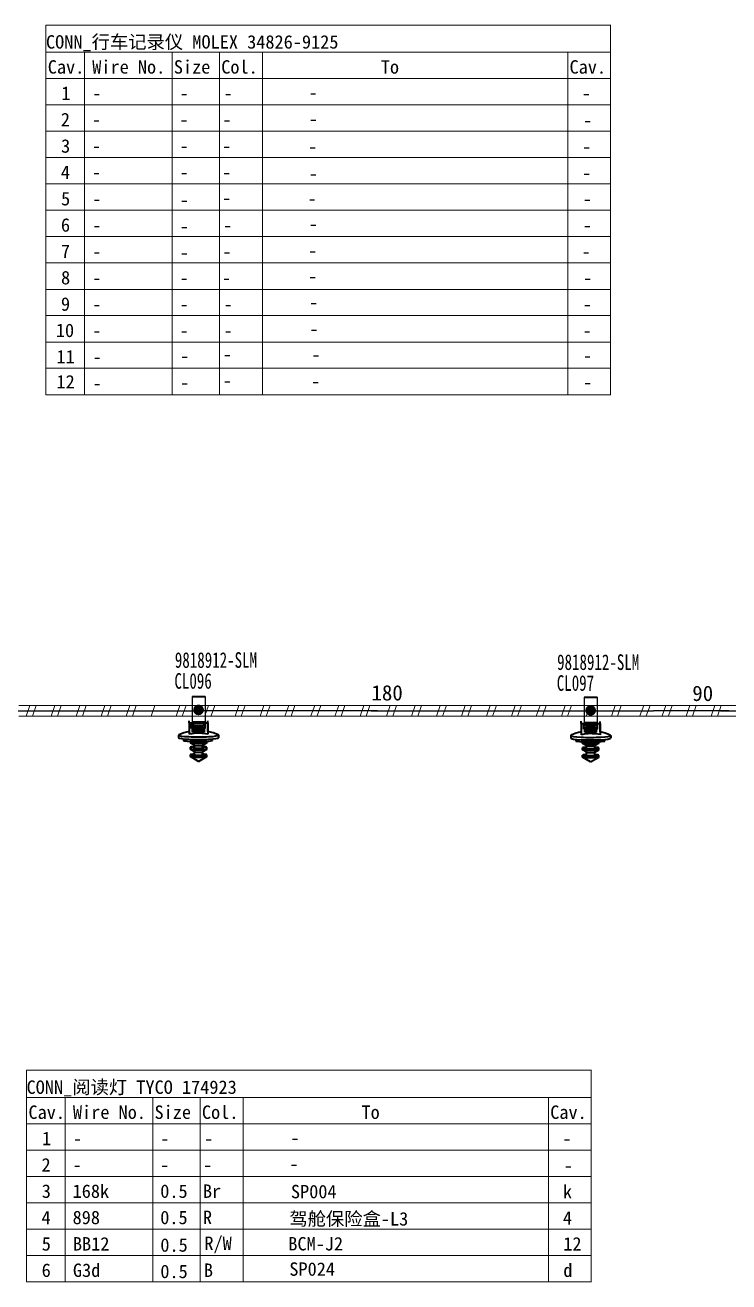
# Model space of a CAD drawing. Header units: millimetres. Extents: x 17 to 3784, y 12 to 1382.
# Drawn here: x 898.4 to 964.7, y 238.6 to 357.1 of the extents above; entities that cross this region are included whole.
import ezdxf

# ---------------------------------------------------------------- set-up
doc = ezdxf.new("R2010")
doc.units = ezdxf.units.MM
doc.layers.add('ENT', color=7, linetype='Continuous', lineweight=18)
doc.layers.add('粗实线层', color=7, linetype='Continuous', lineweight=35)
doc.styles.add('FangSong_GB2312_Style', font='simfang.ttf')
doc.styles.add('foton', font='', dxfattribs={"width": 0.7})
doc.styles.get('foton').set_extended_font_data('宋体')

msp = doc.modelspace()

# ---------------------------------------------------------------- hatches: boundary and pattern name
h = msp.add_hatch(color=0)
edge = h.paths.add_edge_path(flags=0)
edge.add_arc((914.7, 292.55), 0.507, -180, 180, ccw=False)
h = msp.add_hatch(color=0)
edge = h.paths.add_edge_path(flags=0)
edge.add_arc((951.66, 292.5), 0.507, -180, 180, ccw=False)

# ---------------------------------------------------------------- linework, layer by layer
at = {"color": 0}
for p, q in [((914.09, 293.8), (914.09, 291.41)), ((915.31, 293.8), (915.31, 291.41)), ((951.05, 293.76), (951.05, 291.37)), ((952.27, 293.76), (952.27, 291.37))]:
    msp.add_line(p, q, dxfattribs=at)
at = {"color": 0, "lineweight": 35, "ltscale": 0.137499}
for p, q in [((914.09, 293.8), (915.31, 293.8)), ((951.05, 293.76), (952.27, 293.76)), ((914.09, 291.41), (915.31, 291.41)), ((951.05, 291.37), (952.27, 291.37))]:
    msp.add_line(p, q, dxfattribs=at)
at = {"color": 0, "lineweight": 35, "ltscale": 0.021804}
for p, q in [((913.81, 291.33), (913.82, 291.52)), ((914.06, 290.97), (914.05, 290.78)), ((914.15, 290.97), (914.14, 290.78)), ((914.15, 290.68), (914.14, 290.49)), ((915.26, 290.97), (915.25, 290.78)), ((915.58, 291.33), (915.59, 291.52)), ((950.77, 291.28), (950.78, 291.48)), ((951.03, 290.92), (951.02, 290.73)), ((951.12, 290.92), (951.11, 290.73)), ((951.12, 290.64), (951.11, 290.44)), ((952.22, 290.92), (952.21, 290.73)), ((952.55, 291.28), (952.55, 291.47))]:
    msp.add_line(p, q, dxfattribs=at)
at = {"color": 0, "lineweight": 35, "ltscale": 0.199999}
for p, q in [((913.81, 291.33), (915.58, 291.33)), ((950.77, 291.28), (952.55, 291.28))]:
    msp.add_line(p, q, dxfattribs=at)
at = {"color": 0, "lineweight": 35, "ltscale": 0.120856}
for p, q in [((913.81, 291.33), (913.81, 290.26)), ((915.58, 291.33), (915.58, 290.26)), ((950.77, 291.28), (950.77, 290.21)), ((952.55, 291.28), (952.55, 290.21))]:
    msp.add_line(p, q, dxfattribs=at)
at = {"color": 0, "lineweight": 35, "ltscale": 0.047321}
for p, q in [((914.05, 290.78), (914.05, 291.2)), ((915.34, 290.78), (915.34, 291.19)), ((951.02, 290.73), (951.02, 291.15)), ((952.3, 290.73), (952.3, 291.15))]:
    msp.add_line(p, q, dxfattribs=at)
at = {"color": 0, "lineweight": 35, "ltscale": 0.014999}
for p, q in [((914.19, 291.2), (914.05, 291.2)), ((951.15, 291.15), (951.02, 291.15))]:
    msp.add_line(p, q, dxfattribs=at)
at = {"color": 0, "lineweight": 35, "ltscale": 0.010001}
for p, q in [((914.05, 290.78), (914.14, 290.78)), ((915.25, 290.78), (915.34, 290.78)), ((951.02, 290.73), (951.11, 290.73)), ((952.21, 290.73), (952.3, 290.73))]:
    msp.add_line(p, q, dxfattribs=at)
at = {"color": 0, "lineweight": 35, "ltscale": 0.025537}
for p, q in [((914.06, 290.97), (914.06, 291.2)), ((951.03, 290.92), (951.03, 291.15))]:
    msp.add_line(p, q, dxfattribs=at)
at = {"color": 0, "lineweight": 35, "ltscale": 0.01}
for p, q in [((914.06, 290.97), (914.15, 290.97)), ((951.03, 290.92), (951.12, 290.92))]:
    msp.add_line(p, q, dxfattribs=at)
at = {"color": 0, "lineweight": 35, "ltscale": 0.032373}
for p, q in [((914.14, 290.49), (914.14, 290.78)), ((914.15, 290.68), (914.15, 290.97)), ((951.11, 290.44), (951.11, 290.73)), ((951.12, 290.64), (951.12, 290.92))]:
    msp.add_line(p, q, dxfattribs=at)
at = {"color": 0, "lineweight": 35, "ltscale": 0.124999}
for p, q in [((915.25, 290.49), (914.14, 290.49)), ((952.21, 290.44), (951.11, 290.44))]:
    msp.add_line(p, q, dxfattribs=at)
at = {"color": 0, "lineweight": 35, "ltscale": 0.01149}
for p, q in [((914.25, 290.68), (914.15, 290.68)), ((951.22, 290.64), (951.12, 290.64))]:
    msp.add_line(p, q, dxfattribs=at)
at = {"color": 0, "lineweight": 35, "ltscale": 0.012451}
for p, q in [((914.19, 291.2), (914.19, 291.08)), ((914.25, 290.76), (914.25, 290.65)), ((915.14, 290.76), (915.14, 290.65)), ((915.21, 291.19), (915.21, 291.08)), ((951.15, 291.15), (951.15, 291.04)), ((951.22, 290.72), (951.22, 290.6)), ((952.1, 290.71), (952.1, 290.6)), ((952.17, 291.15), (952.17, 291.04))]:
    msp.add_line(p, q, dxfattribs=at)
at = {"color": 0, "lineweight": 35, "ltscale": 0.114999}
for p, q in [((915.21, 291.08), (914.19, 291.08)), ((952.17, 291.04), (951.15, 291.04))]:
    msp.add_line(p, q, dxfattribs=at)
at = {"color": 0, "lineweight": 35, "ltscale": 0.1}
for p, q in [((914.25, 290.96), (915.14, 290.96)), ((914.26, 290.57), (915.14, 290.57)), ((951.22, 290.91), (952.1, 290.91)), ((951.22, 290.52), (952.11, 290.52))]:
    msp.add_line(p, q, dxfattribs=at)
at = {"color": 0, "lineweight": 35, "ltscale": 0.000439834}
for p, q in [((914.25, 290.96), (914.25, 290.96)), ((951.22, 290.91), (951.22, 290.91))]:
    msp.add_line(p, q, dxfattribs=at)
at = {"color": 0, "lineweight": 35, "ltscale": 0.099999}
for p, q in [((914.25, 290.96), (915.14, 290.96)), ((914.25, 290.78), (915.14, 290.78)), ((951.22, 290.91), (952.1, 290.91)), ((951.22, 290.73), (952.1, 290.73))]:
    msp.add_line(p, q, dxfattribs=at)
at = {"color": 0, "lineweight": 35, "ltscale": 0.019922}
for p, q in [((914.25, 290.96), (914.25, 290.78)), ((915.14, 290.96), (915.14, 290.78)), ((951.22, 290.91), (951.22, 290.73)), ((952.1, 290.91), (952.1, 290.73))]:
    msp.add_line(p, q, dxfattribs=at)
at = {"color": 0, "lineweight": 35, "ltscale": 0.002181}
for p, q in [((914.25, 290.78), (914.25, 290.76)), ((915.14, 290.78), (915.14, 290.76)), ((951.22, 290.73), (951.22, 290.72)), ((952.1, 290.73), (952.1, 290.71))]:
    msp.add_line(p, q, dxfattribs=at)
at = {"color": 0, "lineweight": 35, "ltscale": 0.099998}
for p, q in [((914.25, 290.76), (915.14, 290.76)), ((914.25, 290.65), (915.14, 290.65)), ((951.22, 290.72), (952.1, 290.71)), ((951.22, 290.6), (952.1, 290.6))]:
    msp.add_line(p, q, dxfattribs=at)
at = {"color": 0, "lineweight": 35, "ltscale": 0.009468}
for p, q in [((914.26, 290.65), (914.26, 290.57)), ((951.22, 290.6), (951.22, 290.52))]:
    msp.add_line(p, q, dxfattribs=at)
at = {"color": 0, "lineweight": 35, "ltscale": 0.018183}
for p, q in [((915.14, 290.8), (915.14, 290.96)), ((952.1, 290.75), (952.1, 290.91))]:
    msp.add_line(p, q, dxfattribs=at)
at = {"color": 0, "lineweight": 35, "ltscale": 0.000439867}
for p, q in [((915.14, 290.96), (915.14, 290.96)), ((952.1, 290.91), (952.1, 290.91))]:
    msp.add_line(p, q, dxfattribs=at)
at = {"color": 0, "lineweight": 35, "ltscale": 0.023842}
for p, q in [((915.14, 290.6), (915.14, 290.82)), ((952.11, 290.56), (952.11, 290.77))]:
    msp.add_line(p, q, dxfattribs=at)
at = {"color": 0, "lineweight": 35, "ltscale": 0.002853}
for p, q in [((915.14, 290.82), (915.14, 290.8)), ((952.11, 290.78), (952.1, 290.75))]:
    msp.add_line(p, q, dxfattribs=at)
at = {"color": 0, "lineweight": 35, "ltscale": 0.012045}
for p, q in [((915.25, 290.68), (915.14, 290.68)), ((952.21, 290.64), (952.11, 290.64))]:
    msp.add_line(p, q, dxfattribs=at)
at = {"color": 0, "lineweight": 35, "ltscale": 0.001513}
for p, q in [((915.14, 290.65), (915.14, 290.66)), ((952.1, 290.6), (952.11, 290.62))]:
    msp.add_line(p, q, dxfattribs=at)
at = {"color": 0, "lineweight": 35, "ltscale": 0.010273}
for p, q in [((915.14, 290.66), (915.14, 290.57)), ((952.11, 290.61), (952.11, 290.52))]:
    msp.add_line(p, q, dxfattribs=at)
at = {"color": 0, "lineweight": 35, "ltscale": 0.004356}
for p, q in [((915.14, 290.57), (915.14, 290.6)), ((952.11, 290.52), (952.11, 290.56))]:
    msp.add_line(p, q, dxfattribs=at)
at = {"color": 0, "lineweight": 35, "ltscale": 0.012463}
for p, q in [((915.21, 291.19), (915.21, 291.08)), ((952.17, 291.15), (952.17, 291.04))]:
    msp.add_line(p, q, dxfattribs=at)
at = {"color": 0, "lineweight": 35, "ltscale": 0.015}
for p, q in [((915.34, 291.19), (915.21, 291.19)), ((952.3, 291.15), (952.17, 291.15))]:
    msp.add_line(p, q, dxfattribs=at)
at = {"color": 0, "lineweight": 35, "ltscale": 0.032379}
for p, q in [((915.25, 290.49), (915.25, 290.78)), ((952.21, 290.44), (952.21, 290.73))]:
    msp.add_line(p, q, dxfattribs=at)
at = {"color": 0, "lineweight": 35, "ltscale": 0.009064}
for p, q in [((915.26, 290.97), (915.34, 290.97)), ((952.22, 290.92), (952.3, 290.92))]:
    msp.add_line(p, q, dxfattribs=at)
at = {"color": 0, "lineweight": 35, "ltscale": 0.113794}
for p, q in [((915.59, 290.51), (915.59, 291.52)), ((952.55, 290.47), (952.55, 291.47))]:
    msp.add_line(p, q, dxfattribs=at)
at = {"color": 0, "lineweight": 35, "ltscale": 0.027679}
for p, q in [((912.82, 290.17), (912.82, 289.92)), ((916.58, 290.17), (916.58, 289.92)), ((949.78, 290.12), (949.78, 289.88)), ((953.55, 290.12), (953.55, 289.88))]:
    msp.add_line(p, q, dxfattribs=at)
at = {"color": 0, "lineweight": 35, "ltscale": 0.01853}
for p, q in [((913.93, 289.46), (913.93, 289.62)), ((950.89, 289.41), (950.89, 289.58))]:
    msp.add_line(p, q, dxfattribs=at)
at = {"color": 0, "lineweight": 35, "ltscale": 0.051177}
for p, q in [((914.32, 289.22), (913.93, 289.45)), ((951.29, 289.17), (950.9, 289.4))]:
    msp.add_line(p, q, dxfattribs=at)
at = {"color": 0, "lineweight": 35, "ltscale": 0.02207}
for p, q in [((914.32, 289.57), (914.32, 289.76)), ((915.08, 289.57), (915.08, 289.76)), ((951.28, 289.52), (951.28, 289.72)), ((952.05, 289.52), (952.05, 289.72))]:
    msp.add_line(p, q, dxfattribs=at)
at = {"color": 0, "lineweight": 35, "ltscale": 0.051178}
for p, q in [((915.08, 289.22), (915.47, 289.45)), ((952.04, 289.17), (952.43, 289.4))]:
    msp.add_line(p, q, dxfattribs=at)
at = {"color": 0, "lineweight": 35, "ltscale": 0.018536}
for p, q in [((915.48, 289.46), (915.48, 289.62)), ((952.44, 289.41), (952.44, 289.58))]:
    msp.add_line(p, q, dxfattribs=at)
at = {"color": 0, "lineweight": 35, "ltscale": 0.019769}
for p, q in [((913.93, 288.84), (913.93, 289.02)), ((915.48, 288.84), (915.48, 289.02)), ((950.89, 288.8), (950.89, 288.97)), ((952.44, 288.8), (952.44, 288.97))]:
    msp.add_line(p, q, dxfattribs=at)
at = {"color": 0, "lineweight": 35, "ltscale": 0.051179}
for p, q in [((914.32, 288.6), (913.93, 288.83)), ((915.08, 288.6), (915.47, 288.83)), ((951.29, 288.55), (950.9, 288.79)), ((952.04, 288.55), (952.43, 288.79))]:
    msp.add_line(p, q, dxfattribs=at)
at = {"color": 0, "lineweight": 35, "ltscale": 0.017883}
for p, q in [((913.93, 288.16), (913.93, 288.32)), ((915.48, 288.16), (915.48, 288.32)), ((950.89, 288.11), (950.89, 288.27)), ((952.44, 288.11), (952.44, 288.27))]:
    msp.add_line(p, q, dxfattribs=at)
at = {"color": 0, "lineweight": 35, "ltscale": 0.100609}
for p, q in [((914.7, 287.69), (913.93, 288.15)), ((951.66, 287.65), (950.9, 288.1))]:
    msp.add_line(p, q, dxfattribs=at)
at = {"color": 0, "lineweight": 35, "ltscale": 0.029858}
for p, q in [((914.32, 288.96), (914.32, 289.22)), ((915.08, 288.96), (915.08, 289.22)), ((951.28, 288.91), (951.28, 289.18)), ((952.05, 288.91), (952.05, 289.18))]:
    msp.add_line(p, q, dxfattribs=at)
at = {"color": 0, "lineweight": 35, "ltscale": 0.032245}
for p, q in [((914.32, 288.32), (914.32, 288.6)), ((915.08, 288.32), (915.08, 288.6)), ((951.28, 288.27), (951.28, 288.56)), ((952.05, 288.27), (952.05, 288.56))]:
    msp.add_line(p, q, dxfattribs=at)
at = {"color": 0, "lineweight": 35, "ltscale": 0.10061}
for p, q in [((914.7, 287.69), (915.47, 288.15)), ((951.66, 287.65), (952.43, 288.1))]:
    msp.add_line(p, q, dxfattribs=at)
at = {"color": 7, "linetype": 'Continuous', "lineweight": 13}
for points in [[(900.32, 357.14), (953.55, 357.14)], [(900.32, 357.14), (900.32, 322.28)], [(953.54, 357.13), (953.54, 322.28)], [(900.32, 354.59), (953.55, 354.59)], [(903.94, 354.55), (903.94, 322.28)], [(912.22, 354.59), (912.22, 322.28)], [(916.67, 354.59), (916.67, 322.28)], [(920.72, 354.59), (920.72, 322.28)], [(949.5, 354.59), (949.5, 322.28)], [(900.32, 352.11), (953.55, 352.11)], [(900.32, 349.62), (953.55, 349.62)], [(900.32, 347.14), (953.55, 347.14)], [(900.32, 344.65), (953.55, 344.65)], [(900.32, 342.17), (953.55, 342.17)], [(900.32, 339.68), (953.55, 339.68)], [(900.32, 337.19), (953.55, 337.19)], [(900.32, 334.71), (953.55, 334.71)], [(900.32, 332.22), (953.55, 332.22)], [(900.32, 329.74), (953.55, 329.74)], [(900.32, 327.25), (953.55, 327.25)], [(900.32, 324.77), (953.55, 324.77)], [(900.32, 322.28), (953.55, 322.28)]]:
    msp.add_lwpolyline(points, dxfattribs=at)
at = {"color": 0, "linetype": 'Continuous', "lineweight": 0}
for points in [[(897.75, 292.95), (900.1, 292.95)], [(898.81, 292.95), (898.46, 291.97)], [(899.4, 292.95), (899.04, 291.97)], [(900.1, 292.95), (902.46, 292.95)], [(901.16, 292.95), (900.81, 291.97)], [(901.75, 292.95), (901.4, 291.97)], [(902.46, 292.95), (904.81, 292.95)], [(903.52, 292.95), (903.16, 291.97)], [(904.11, 292.95), (903.75, 291.97)], [(904.81, 292.95), (907.17, 292.95)], [(905.87, 292.95), (905.52, 291.97)], [(906.46, 292.95), (906.11, 291.97)], [(907.17, 292.95), (909.52, 292.95)], [(908.23, 292.95), (907.87, 291.97)], [(908.81, 292.95), (908.46, 291.97)], [(909.52, 292.95), (911.88, 292.95)], [(910.58, 292.95), (910.23, 291.97)], [(911.88, 292.95), (914.23, 292.95)], [(912.93, 292.95), (912.58, 291.97)], [(913.52, 292.95), (913.17, 291.97)], [(914.23, 292.95), (916.58, 292.95)], [(915.29, 291.98), (915.64, 292.97)], [(915.88, 291.98), (916.23, 292.97)], [(916.43, 292.95), (919.79, 292.95)], [(918.14, 291.97), (918.5, 292.95)], [(918.73, 291.97), (919.09, 292.95)], [(919.79, 292.95), (922.15, 292.95)], [(920.5, 291.97), (920.85, 292.95)], [(921.09, 291.97), (921.44, 292.95)], [(922.15, 292.95), (924.5, 292.95)], [(922.85, 291.97), (923.21, 292.95)], [(923.44, 291.97), (923.79, 292.95)], [(924.5, 292.95), (926.85, 292.95)], [(925.29, 291.99), (925.65, 292.97)], [(925.88, 291.99), (926.24, 292.97)], [(926.85, 292.95), (929.21, 292.95)], [(927.56, 291.97), (927.91, 292.95)], [(928.15, 291.97), (928.5, 292.95)], [(929.21, 292.95), (932.11, 292.95)], [(929.92, 291.97), (930.27, 292.95)], [(930.5, 291.97), (930.86, 292.95)], [(931.71, 292.95), (934.06, 292.95)], [(932.77, 292.95), (932.42, 291.97)], [(933.36, 292.95), (933, 291.97)], [(934.06, 292.95), (936.42, 292.95)], [(935.12, 292.95), (934.77, 291.97)], [(935.71, 292.95), (935.36, 291.97)], [(936.42, 292.95), (938.77, 292.95)], [(937.48, 292.95), (937.13, 291.97)], [(938.07, 292.95), (937.71, 291.97)], [(938.77, 292.95), (941.13, 292.95)], [(939.83, 292.95), (939.48, 291.97)], [(940.42, 292.95), (940.07, 291.97)], [(941.13, 292.95), (943.48, 292.95)], [(942.19, 292.95), (941.83, 291.97)], [(942.78, 292.95), (942.42, 291.97)], [(943.48, 292.95), (945.84, 292.95)], [(944.54, 292.95), (944.19, 291.97)], [(945.13, 292.95), (944.78, 291.97)], [(945.84, 292.95), (948.19, 292.95)], [(946.9, 292.95), (946.54, 291.97)], [(947.48, 292.95), (947.13, 291.97)], [(948.19, 292.95), (950.54, 292.95)], [(949.25, 292.95), (948.9, 291.97)], [(949.84, 292.95), (949.49, 291.97)], [(950.54, 292.95), (952.9, 292.95)], [(951.6, 292.95), (951.25, 291.97)], [(952.9, 292.95), (955.25, 292.95)], [(953.96, 292.95), (953.61, 291.97)], [(954.55, 292.95), (954.2, 291.97)], [(955.25, 292.95), (957.61, 292.95)], [(956.31, 291.98), (956.67, 292.97)], [(956.9, 291.98), (957.26, 292.97)], [(957.6, 292.95), (959.96, 292.95)], [(958.4, 291.99), (958.75, 292.97)], [(958.99, 291.99), (959.34, 292.97)], [(959.96, 292.95), (962.31, 292.95)], [(960.67, 291.97), (961.02, 292.95)], [(961.25, 291.97), (961.61, 292.95)], [(962.31, 292.95), (964.67, 292.95)], [(963.02, 291.97), (963.37, 292.95)], [(963.61, 291.97), (963.96, 292.95)], [(964.67, 292.95), (967.02, 292.95)], [(900.1, 291.97), (897.75, 291.97)], [(902.46, 291.97), (900.1, 291.97)], [(904.81, 291.97), (902.46, 291.97)], [(907.17, 291.97), (904.81, 291.97)], [(909.52, 291.97), (907.17, 291.97)], [(911.88, 291.97), (909.52, 291.97)], [(914.23, 291.97), (911.88, 291.97)], [(916.58, 291.97), (914.23, 291.97)], [(919.79, 291.97), (916.35, 291.97)], [(922.15, 291.97), (919.79, 291.97)], [(924.5, 291.97), (922.15, 291.97)], [(926.85, 291.97), (924.5, 291.97)], [(929.21, 291.97), (926.85, 291.97)], [(931.85, 291.97), (929.21, 291.97)], [(934.06, 291.97), (931.71, 291.97)], [(936.42, 291.97), (934.06, 291.97)], [(938.77, 291.97), (936.42, 291.97)], [(941.13, 291.97), (938.77, 291.97)], [(943.48, 291.97), (941.13, 291.97)], [(945.84, 291.97), (943.48, 291.97)], [(948.19, 291.97), (945.84, 291.97)], [(950.54, 291.97), (948.19, 291.97)], [(952.9, 291.97), (950.54, 291.97)], [(955.25, 291.97), (952.9, 291.97)], [(957.61, 291.97), (955.25, 291.97)], [(959.96, 291.97), (957.6, 291.97)], [(962.31, 291.97), (959.96, 291.97)], [(964.67, 291.97), (962.31, 291.97)], [(967.02, 291.97), (964.67, 291.97)]]:
    msp.add_lwpolyline(points, dxfattribs=at)
at = {"color": 0, "linetype": 'Continuous', "lineweight": 25}
for points in [[(889.93, 292.46), (914.23, 292.46)], [(931.57, 292.46), (914.23, 292.46)], [(930.96, 292.46), (957.58, 292.46)], [(964.67, 292.46), (957.57, 292.46)], [(963.91, 292.46), (988.21, 292.46)]]:
    msp.add_lwpolyline(points, dxfattribs=at)
at = {"color": 0, "linetype": 'Continuous', "lineweight": 13}
for points in [[(914.23, 292.46), (890.72, 292.46)], [(931.56, 292.46), (914.23, 292.46)], [(955.25, 292.46), (931.74, 292.46)], [(964.66, 292.46), (957.57, 292.46)], [(898.49, 258.55), (951.73, 258.55)], [(898.49, 258.55), (898.49, 238.6)], [(951.72, 258.53), (951.72, 238.6)], [(898.49, 255.99), (951.73, 255.99)], [(902.12, 255.95), (902.12, 238.6)], [(910.4, 255.99), (910.4, 238.6)], [(914.85, 255.99), (914.85, 238.6)], [(918.9, 255.99), (918.9, 238.6)], [(947.68, 255.99), (947.68, 238.6)], [(898.49, 253.51), (951.73, 253.51)], [(898.49, 251.02), (951.73, 251.02)], [(898.49, 248.54), (951.73, 248.54)], [(898.49, 246.05), (951.73, 246.05)], [(898.49, 243.57), (951.73, 243.57)], [(898.49, 241.08), (951.73, 241.08)], [(898.49, 238.6), (951.73, 238.6)]]:
    msp.add_lwpolyline(points, dxfattribs=at)
at = {"color": 0, "lineweight": 35}
for points in [[(915.59, 290.51), (915.59, 290.51), (915.59, 290.51), (915.59, 290.5), (915.58, 290.26)], [(952.55, 290.47), (952.55, 290.47), (952.55, 290.47), (952.55, 290.46), (952.55, 290.21)]]:
    msp.add_lwpolyline(points, dxfattribs=at)
for centre, radius, start, end in [((914.7, 286.17), 4.43, 101.5926, 114.6806), ((914.7, 286.17), 4.43, 65.3204, 78.4449), ((951.66, 286.13), 4.43, 101.5926, 114.6806), ((951.66, 286.13), 4.43, 65.3204, 78.4449), ((914.7, 286.05), 4.3, 98.0608, 101.8594), ((914.7, 286.04), 4.31, 78.1064, 98.0601), ((951.66, 286), 4.3, 98.0608, 101.8594), ((951.66, 286), 4.31, 78.1064, 98.0601)]:
    msp.add_arc(centre, radius, start, end, dxfattribs=at)
for centre, major_axis, ratio, start_param, end_param in [((915.14, 290.6), (0, 0.221), 0.00373, 5.995159, 6.283185), ((915.14, 290.6), (0, 0.221), 0.00373, 0, 0.087245), ((915.14, 290.44), (0, 0.221), 0.00373, 6.048679, 6.283185), ((952.11, 290.56), (0, 0.221), 0.00373, 5.995159, 6.283185), ((952.11, 290.56), (0, 0.221), 0.00373, 0, 0.087245), ((952.11, 290.4), (0, 0.221), 0.00373, 6.048679, 6.283185), ((914.7, 290.17), (1.88, 0), 0.087133, 2.954112, 3.141636), ((914.7, 290.17), (1.88, 0), 0.087133, 3.141636, 4.208645), ((914.7, 289.92), (-1.88, 0), 0.087133, 0, 1.067052), ((914.7, 290.17), (-1.88, 0), 0.087133, 1.067052, 3.141614), ((914.7, 289.92), (1.88, 0), 0.087133, 4.208645, 6.279441), ((914.7, 289.62), (-0.775, 0), 0.087133, 5.225993, 6.283145), ((914.7, 289.62), (-0.775, 0), 0.087133, 6.283145, 6.429275), ((914.7, 289.62), (-0.775, 0), 0.087133, 0.14609, 2.995504), ((914.7, 289.46), (-0.775, 0), 0.087133, 6.283145, 6.429275), ((914.7, 289.46), (-0.775, 0), 0.087133, 0.14609, 2.995504), ((914.7, 289.77), (-0.381, 0), 0.087133, 0.183505, 2.958112), ((914.7, 289.62), (-0.775, 0), 0.087133, 3.141552, 4.198784), ((914.7, 289.62), (-0.775, 0), 0.087133, 2.995504, 3.141552), ((914.7, 289.46), (-0.775, 0), 0.087133, 2.995504, 3.141552), ((914.7, 290.17), (-1.88, 0), 0.087133, 3.141614, 3.329066), ((914.7, 289.92), (-1.88, 0), 0.087133, 3.137849, 3.141636), ((951.66, 290.12), (1.88, 0), 0.087133, 2.954112, 3.141636), ((951.66, 290.12), (1.88, 0), 0.087133, 3.141636, 4.208645), ((951.66, 289.88), (-1.88, 0), 0.087133, 0, 1.067052), ((951.66, 290.12), (-1.88, 0), 0.087133, 1.067052, 3.141614), ((951.66, 289.88), (1.88, 0), 0.087133, 4.208645, 6.279441), ((951.66, 289.58), (-0.775, 0), 0.087133, 5.225993, 6.283145), ((951.66, 289.58), (-0.775, 0), 0.087133, 6.283145, 6.429275), ((951.66, 289.41), (-0.775, 0), 0.087133, 6.283145, 6.429275), ((951.66, 289.58), (-0.775, 0), 0.087133, 0.14609, 2.995504), ((951.66, 289.41), (-0.775, 0), 0.087133, 0.14609, 2.995504), ((951.66, 289.72), (-0.381, 0), 0.087133, 0.183505, 2.958112), ((951.66, 289.58), (-0.775, 0), 0.087133, 3.141552, 4.198784), ((951.66, 289.58), (-0.775, 0), 0.087133, 2.995504, 3.141552), ((951.66, 289.41), (-0.775, 0), 0.087133, 2.995504, 3.141552), ((951.66, 290.12), (-1.88, 0), 0.087133, 3.141614, 3.329066), ((951.66, 289.88), (-1.88, 0), 0.087133, 3.137849, 3.141636), ((914.7, 289.02), (-0.775, 0), 0.087133, 5.225993, 6.283145), ((914.7, 289.02), (-0.775, 0), 0.087133, 6.283145, 6.429275), ((914.7, 289.02), (-0.775, 0), 0.087133, 0.14609, 2.995504), ((914.7, 288.84), (-0.775, 0), 0.087133, 6.283145, 6.429275), ((914.7, 288.84), (-0.775, 0), 0.087133, 0.14609, 2.995504), ((914.7, 288.32), (-0.775, 0), 0.087133, 5.225993, 6.283145), ((914.7, 288.32), (-0.775, 0), 0.087133, 6.283145, 9.424737), ((914.7, 288.16), (-0.775, 0), 0.087133, 6.283145, 6.429275), ((914.7, 288.16), (-0.775, 0), 0.087133, 0.14609, 2.995504), ((914.7, 289.22), (-0.381, 0), 0.087133, 0.14609, 2.995504), ((914.7, 288.6), (-0.381, 0), 0.087133, 0.14609, 2.995504), ((914.7, 288.32), (-0.381, 0), 0.087133, 6.283145, 7.350238), ((914.7, 288.32), (-0.381, 0), 0.087133, 1.067052, 3.141552), ((914.7, 289.02), (-0.775, 0), 0.087133, 3.141552, 4.198784), ((914.7, 288.32), (-0.775, 0), 0.087133, 3.141552, 4.198784), ((914.7, 289.02), (-0.775, 0), 0.087133, 2.995504, 3.141552), ((914.7, 288.84), (-0.775, 0), 0.087133, 2.995504, 3.141552), ((914.7, 288.16), (-0.775, 0), 0.087133, 2.995504, 3.141552), ((951.66, 288.97), (-0.775, 0), 0.087133, 5.225993, 6.283145), ((951.66, 288.97), (-0.775, 0), 0.087133, 6.283145, 6.429275), ((951.66, 288.8), (-0.775, 0), 0.087133, 6.283145, 6.429275), ((951.66, 288.27), (-0.775, 0), 0.087133, 5.225993, 6.283145), ((951.66, 288.27), (-0.775, 0), 0.087133, 6.283145, 9.424737), ((951.66, 288.11), (-0.775, 0), 0.087133, 6.283145, 6.429275), ((951.66, 288.97), (-0.775, 0), 0.087133, 0.14609, 2.995504), ((951.66, 288.8), (-0.775, 0), 0.087133, 0.14609, 2.995504), ((951.66, 288.11), (-0.775, 0), 0.087133, 0.14609, 2.995504), ((951.66, 288.27), (-0.381, 0), 0.087133, 6.283145, 7.350238), ((951.66, 289.18), (-0.381, 0), 0.087133, 0.14609, 2.995504), ((951.66, 288.56), (-0.381, 0), 0.087133, 0.14609, 2.995504), ((951.66, 288.27), (-0.381, 0), 0.087133, 1.067052, 3.141552), ((951.66, 288.97), (-0.775, 0), 0.087133, 3.141552, 4.198784), ((951.66, 288.27), (-0.775, 0), 0.087133, 3.141552, 4.198784), ((951.66, 288.97), (-0.775, 0), 0.087133, 2.995504, 3.141552), ((951.66, 288.8), (-0.775, 0), 0.087133, 2.995504, 3.141552), ((951.66, 288.11), (-0.775, 0), 0.087133, 2.995504, 3.141552)]:
    msp.add_ellipse(centre, major_axis=major_axis, ratio=ratio, start_param=start_param, end_param=end_param, dxfattribs=at)
at = {"layer": '粗实线层', "color": 0}
for p, q in [((913.29, 289.81), (913.29, 289.64)), ((916.02, 289.65), (916.02, 289.8)), ((950.26, 289.77), (950.26, 289.59)), ((952.99, 289.6), (952.99, 289.76))]:
    msp.add_line(p, q, dxfattribs=at)
for centre in [(914.62, 300.42), (951.59, 300.37)]:
    msp.add_arc(centre, 10.86, 262.9696, 277.4029, dxfattribs=at)

# ---------------------------------------------------------------- texts
at = {"color": 0, "linetype": 'Continuous', "style": 'FangSong_GB2312_Style'}
for s, height, p in [('CONN_行车记录仪 MOLEX 34826-9125', 1.2655, (900.32, 354.93)), ('180', 1.447, (931, 293.44)), ('90', 1.447, (961.24, 293.39)), ('CONN_阅读灯 TYCO 174923', 1.2655, (898.49, 256.33)), ('Cav.', 1.265, (898.67, 253.97)), ('Wire No.', 1.265, (902.86, 253.97)), ('Size', 1.265, (910.55, 253.97)), ('Col.', 1.265, (915.02, 253.97)), ('To', 1.265, (930.06, 253.97)), ('Cav.', 1.265, (947.85, 253.97)), ('1', 1.27, (899.95, 251.49)), ('-', 1.27, (902.86, 251.49)), ('-', 1.27, (911.09, 251.49)), ('-', 1.27, (915.23, 251.49)), ('-', 1.27, (923.35, 251.56)), ('-', 1.27, (949.01, 251.49)), ('2', 1.27, (899.9, 249)), ('-', 1.27, (902.83, 249.01)), ('-', 1.27, (911.07, 249.01)), ('-', 1.27, (915.12, 249.01)), ('-', 1.27, (923.27, 249.09)), ('-', 1.27, (949.13, 248.95)), ('3', 1.27, (899.92, 246.52)), ('168k', 1.265, (902.83, 246.52)), ('0.5', 1.265, (911.09, 246.52)), ('Br', 1.265, (915.11, 246.52)), ('SP004', 1.265, (923.41, 246.48)), ('k', 1.27, (949.04, 246.47)), ('4', 1.27, (899.9, 244.03)), ('898', 1.265, (902.83, 244.04)), ('0.5', 1.265, (911.09, 244.04)), ('R', 1.27, (915.11, 244.04)), ('驾舱保险盒-L3', 1.265, (923.26, 243.91)), ('4', 1.27, (949.04, 243.98)), ('5', 1.27, (899.92, 241.55)), ('BB12', 1.265, (902.86, 241.55)), ('0.5', 1.265, (911.1, 241.44)), ('R/W', 1.265, (915.25, 241.61)), ('BCM-J2', 1.265, (923.16, 241.56)), ('12', 1.265, (949.08, 241.55)), ('6', 1.27, (899.91, 239.06)), ('G3d', 1.265, (902.86, 239.06)), ('0.5', 1.265, (911.1, 238.95)), ('B', 1.27, (915.2, 239.06)), ('SP024', 1.265, (923.26, 239.17)), ('d', 1.27, (949.08, 239.06))]:
    msp.add_text(s, height=height, dxfattribs=at).set_placement(p)
at = {"color": 7, "linetype": 'Continuous', "style": 'FangSong_GB2312_Style'}
for s, height, p in [('Cav.', 1.265, (900.49, 352.57)), ('Wire No.', 1.265, (904.68, 352.57)), ('Size', 1.265, (912.37, 352.57)), ('Col.', 1.265, (916.84, 352.57)), ('To', 1.265, (931.88, 352.57)), ('Cav.', 1.265, (949.67, 352.57)), ('1', 1.27, (901.77, 350.09)), ('-', 1.27, (904.68, 350.09)), ('-', 1.27, (912.91, 350.09)), ('-', 1.27, (917.06, 350.09)), ('-', 1.27, (925.07, 350.16)), ('-', 1.27, (950.83, 350.09)), ('2', 1.27, (901.72, 347.6)), ('-', 1.27, (904.65, 347.6)), ('-', 1.27, (912.89, 347.6)), ('-', 1.27, (916.94, 347.6)), ('-', 1.27, (925.09, 347.69)), ('-', 1.27, (950.95, 347.55)), ('3', 1.27, (901.74, 345.11)), ('-', 1.27, (904.65, 345.12)), ('-', 1.27, (912.91, 345.12)), ('-', 1.27, (916.93, 345.12)), ('-', 1.27, (925.03, 345.08)), ('-', 1.27, (950.86, 345.06)), ('4', 1.27, (901.72, 342.63)), ('-', 1.27, (904.65, 342.63)), ('-', 1.27, (912.91, 342.63)), ('-', 1.27, (916.93, 342.63)), ('-', 1.27, (925.09, 342.51)), ('-', 1.27, (950.86, 342.58)), ('5', 1.27, (901.74, 340.14)), ('-', 1.27, (904.68, 340.14)), ('-', 1.27, (912.92, 340.03)), ('-', 1.27, (916.92, 340.21)), ('-', 1.27, (924.98, 340.16)), ('-', 1.27, (950.91, 340.14)), ('6', 1.27, (901.73, 337.66)), ('-', 1.27, (904.68, 337.66)), ('-', 1.27, (912.92, 337.55)), ('-', 1.27, (917.02, 337.66)), ('-', 1.27, (925.08, 337.77)), ('-', 1.27, (950.91, 337.66)), ('7', 1.27, (901.73, 335.17)), ('-', 1.27, (904.68, 335.17)), ('-', 1.27, (912.92, 335.06)), ('-', 1.27, (916.95, 335.17)), ('-', 1.27, (925.02, 335.27)), ('-', 1.27, (950.81, 335.17)), ('8', 1.27, (901.74, 332.69)), ('-', 1.27, (904.68, 332.69)), ('-', 1.27, (912.91, 332.69)), ('-', 1.27, (916.9, 332.69)), ('-', 1.27, (925.02, 332.83)), ('-', 1.27, (950.95, 332.69)), ('9', 1.27, (901.73, 330.2)), ('-', 1.27, (904.68, 330.2)), ('-', 1.27, (912.91, 330.2)), ('-', 1.27, (917.06, 330.2)), ('-', 1.27, (925.12, 330.37)), ('-', 1.27, (950.92, 330.2)), ('10', 1.265, (901.25, 327.72)), ('-', 1.27, (925.15, 327.87)), ('-', 1.27, (904.68, 327.72)), ('-', 1.27, (912.91, 327.72)), ('-', 1.27, (917.06, 327.72)), ('-', 1.27, (950.9, 327.72)), ('11', 1.265, (901.31, 325.23)), ('-', 1.27, (916.99, 325.49)), ('-', 1.27, (904.71, 325.24)), ('-', 1.27, (912.95, 325.31)), ('-', 1.27, (925.34, 325.43)), ('-', 1.27, (950.93, 325.34)), ('12', 1.265, (901.31, 322.87)), ('-', 1.27, (904.71, 322.73)), ('-', 1.27, (912.95, 322.81)), ('-', 1.27, (916.99, 322.98)), ('-', 1.27, (925.31, 322.92)), ('-', 1.27, (950.94, 322.83))]:
    msp.add_text(s, height=height, dxfattribs=at).set_placement(p)
at = {"layer": 'ENT', "color": 0, "char_height": 1.4722, "width": 159.9171, "attachment_point": 1, "style": 'foton'}
for s, insert in [('{\\T1.004;9818912-SLM}', (912.47, 297.99)), ('{\\T1.004;9818912-SLM}', (948.5, 297.79)), ('{\\T1.004;CL096}', (912.43, 296.02)), ('{\\T1.004;CL097}', (948.47, 295.82))]:
    msp.add_mtext(s, dxfattribs=dict(at, insert=insert))

doc.saveas('drawing.dxf')
